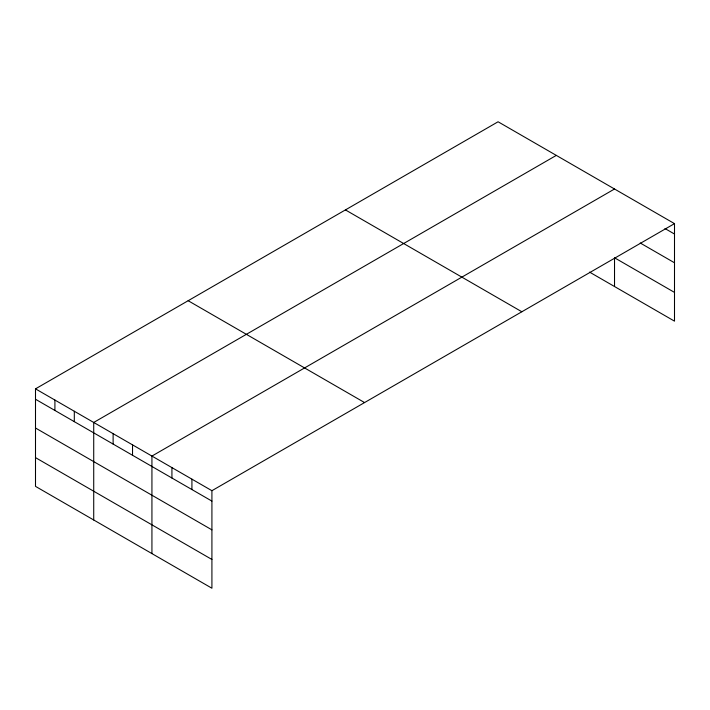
<?xml version="1.0" encoding="UTF-8"?>
<svg xmlns="http://www.w3.org/2000/svg" width="710" height="710" viewBox="0 0 710 710"><rect width="100%" height="100%" fill="white"/><g stroke="black" fill="none" stroke-linecap="round" stroke-linejoin="round"><path stroke-width="1.06" d="M35.5 388.849L211.917 490.699L211.917 588.226L35.5 486.368L35.5 388.849L498.083 121.774L674.5 223.632L674.5 321.151L589.566 272.116M556.303 155.392L93.72 422.459L93.72 519.986M614.523 189.002L151.931 456.068L151.931 553.596M211.917 490.699L674.5 223.632M664.977 228.54L674.5 234.034M640.225 242.998L674.5 262.78M674.5 292.405L614.523 257.774L614.523 286.52M345.433 209.911L521.85 311.761M188.15 300.712L364.567 402.57M35.5 399.251L211.917 501.1M35.5 428.006L211.917 529.855M35.5 457.622L211.917 559.471M191.922 479.161L191.922 489.563M171.927 467.615L171.927 478.016M132.53 444.868L132.53 455.27M113.121 433.659L113.121 444.07M74.31 411.259L74.31 421.66M54.91 400.049L54.91 410.46"/></g></svg>
